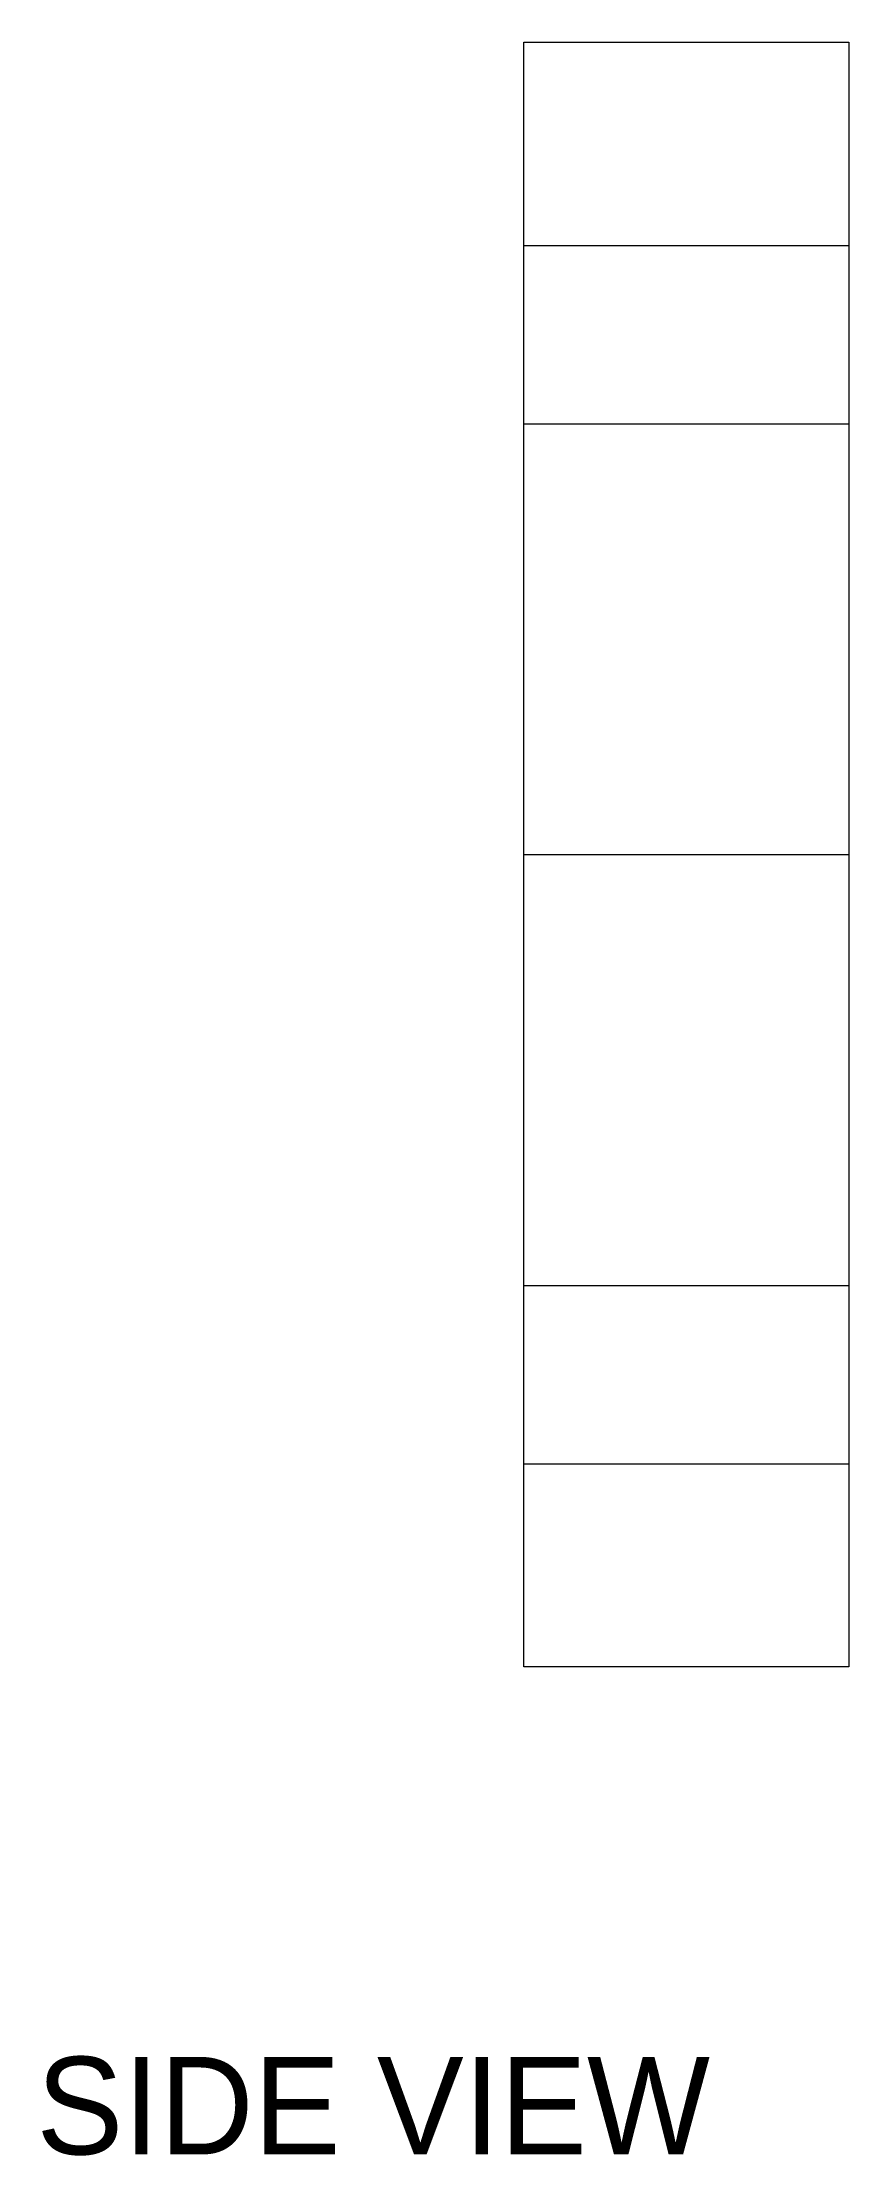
# Model space of a CAD drawing. Header units: metres. Extents: x -250 to 210, y -412 to 40.
# Drawn here: x 160.4 to 210, y -90.1 to 40 of the extents above.
import ezdxf

# ---------------------------------------------------------------- set-up
doc = ezdxf.new("R2010")
doc.units = ezdxf.units.M

msp = doc.modelspace()

# ---------------------------------------------------------------- linework, layer by layer
at = {"color": 7, "lineweight": 0}
for p, q in [((190, 27.5), (210, 27.5)), ((190, 16.52), (210, 16.52)), ((190, 16.52), (210, 16.52)), ((190, -10), (210, -10)), ((190, -10), (210, -10)), ((190, -36.52), (210, -36.52)), ((190, -36.52), (210, -36.52)), ((190, -47.5), (210, -47.5))]:
    msp.add_line(p, q, dxfattribs=at)
at = {"color": 2, "lineweight": 0}
msp.add_lwpolyline([(190, 40), (210, 40), (210, -60), (190, -60), (190, 40)], dxfattribs=at)

# ---------------------------------------------------------------- texts
msp.add_text('SIDE VIEW', height=6).set_placement((160, -90))

doc.saveas('drawing.dxf')
